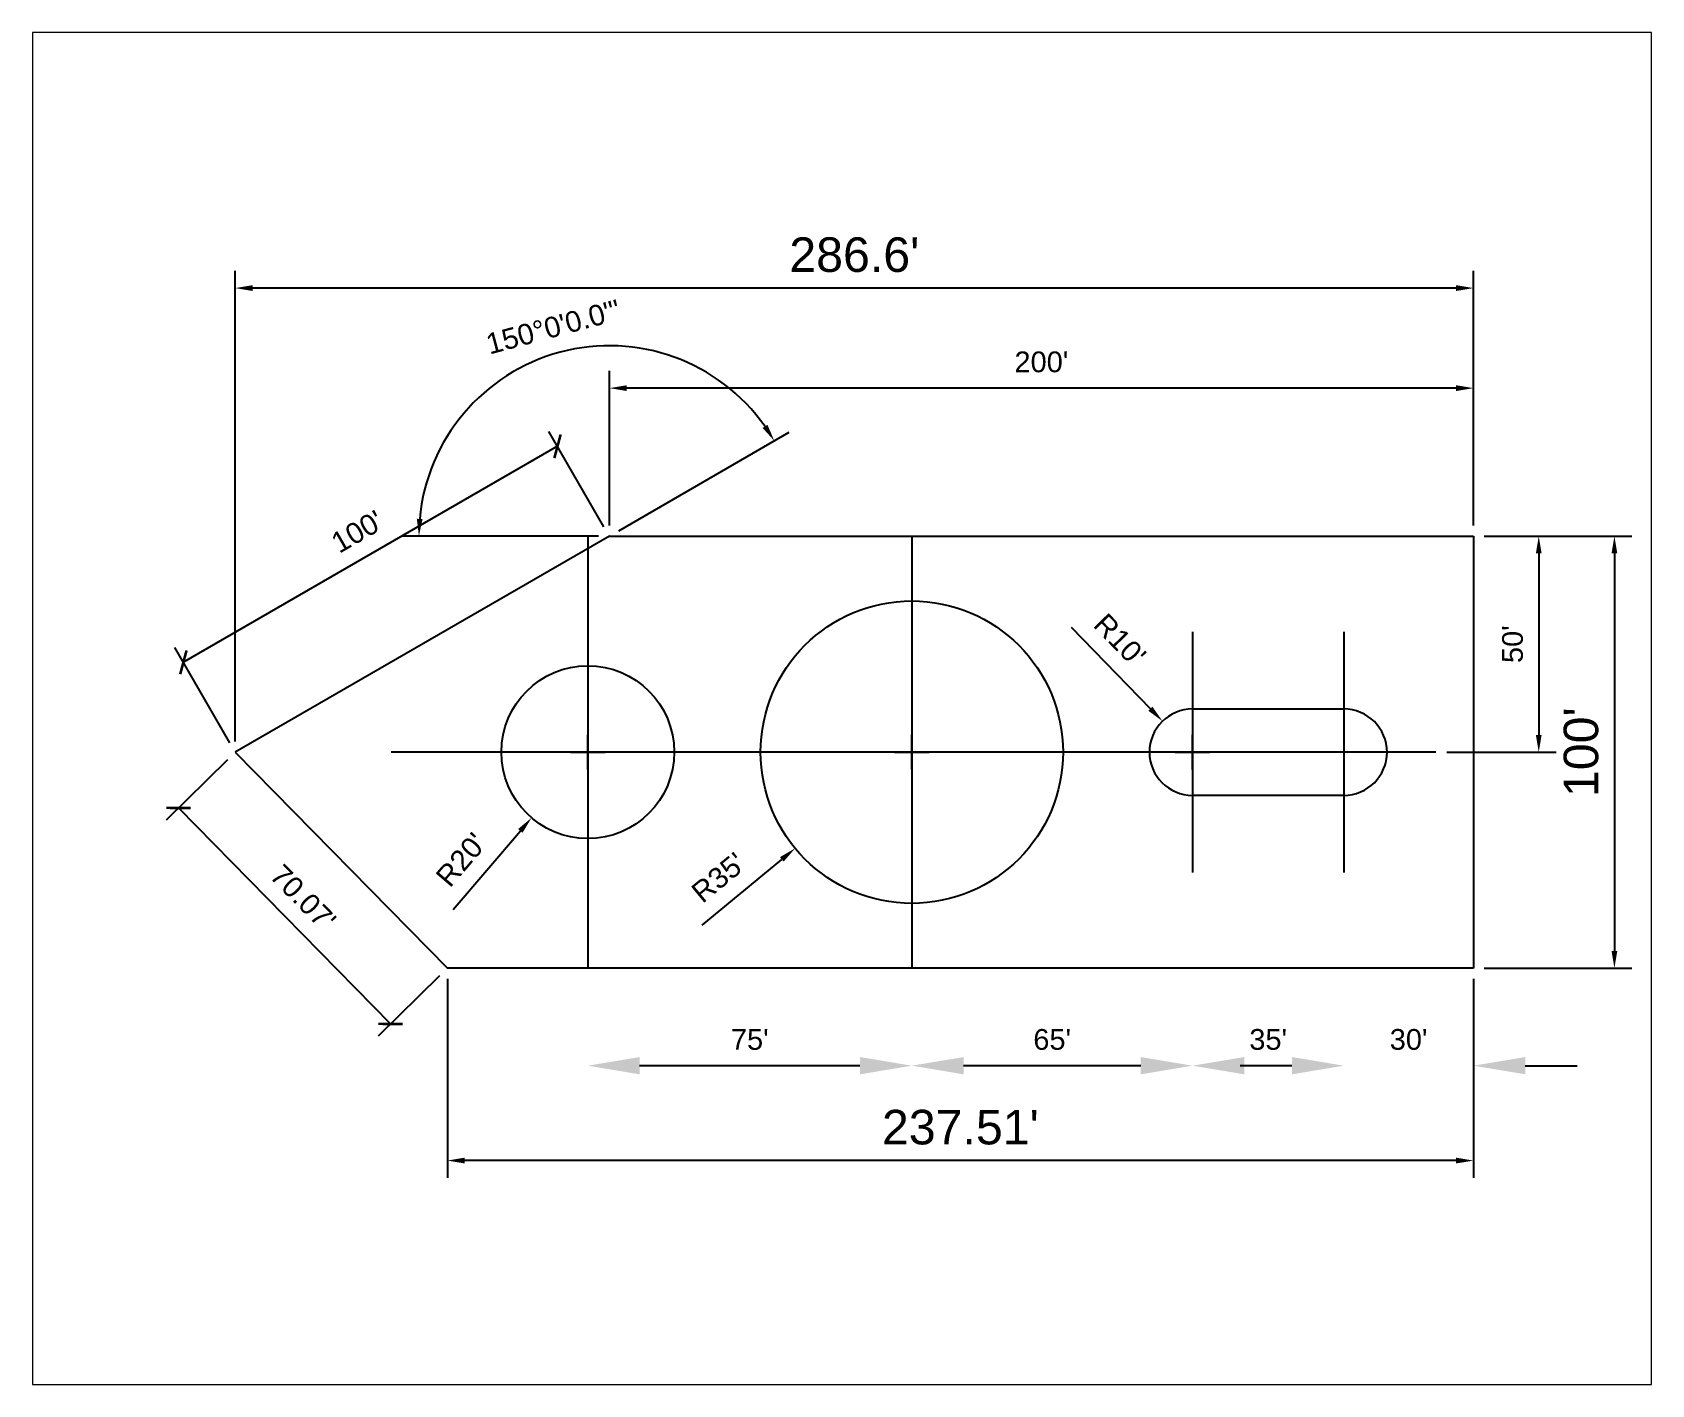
# Paper-space layout 'STYLES' of a CAD drawing. Header units: inches. Extents: x 0.13 to 9.5, y 0.1 to 7.93.
# The model-space entities are those that its viewports show. They can reach past a viewport. Long polylines and large blocks are cut down to what shows.
import ezdxf

# ---------------------------------------------------------------- set-up
doc = ezdxf.new("R2010")
doc.units = ezdxf.units.IN
doc.header["$MEASUREMENT"] = 0
doc.linetypes.add('CENTER', pattern=[2, 1.25, -0.25, 0.25, -0.25])
for name, color, linetype in [('BRACKET', 5, 'Continuous'), ('CENTER', 2, 'CENTER'), ('DIMENSIONS', 3, 'Continuous'), ('HOLES', 1, 'Continuous')]:
    doc.layers.add(name, color=color, linetype=linetype)
doc.layers.add('View Port', color=7, linetype='Continuous', plot=False)
doc.styles.get("Standard").update_dxf_attribs({"font": 'arial.ttf'})
doc.dimstyles.new('BOLD', dxfattribs={"dimtxt": 0.2, "dimasz": 0.1, "dimexe": 0.1, "dimexo": 0.0625, "dimgap": 0.09, "dimtad": 1, "dimzin": 12, "dimdsep": 46, "dimtxsty": 'Standard', "dimcen": 0.1, "dimclrt": 1, "dimaunit": 1, "dimadec": 5, "dimazin": 2, "dimtfac": 1, "dimtofl": 0, "dimtmove": 0, "dimatfit": 3, "dimfxl": 1, "dimfrac": 1, "dimtolj": 1, "dimtzin": 0, "dimarcsym": 0})
doc.dimstyles.new('Civil', dxfattribs={"dimtxt": 0.12, "dimasz": 0.1, "dimexe": 0.1, "dimexo": 0.0625, "dimgap": 0.09, "dimtad": 1, "dimzin": 12, "dimdsep": 46, "dimtxsty": 'Standard', "dimcen": 0.1, "dimaunit": 1, "dimadec": 5, "dimazin": 2, "dimtfac": 1, "dimtofl": 0, "dimtmove": 0, "dimatfit": 3, "dimfxl": 1, "dimfrac": 1, "dimtolj": 1, "dimtzin": 0, "dimarcsym": 0})
doc.dimstyles.new('No Extension', dxfattribs={"dimtxt": 0.12, "dimasz": 0.3, "dimexe": 0.1, "dimexo": 0.0625, "dimgap": 0.09, "dimtad": 1, "dimzin": 12, "dimdsep": 46, "dimtxsty": 'Standard', "dimcen": 0.1, "dimse1": 1, "dimse2": 1, "dimaunit": 1, "dimadec": 5, "dimazin": 2, "dimtfac": 1, "dimtofl": 0, "dimtmove": 0, "dimatfit": 3, "dimfxl": 1, "dimfrac": 1, "dimtolj": 1, "dimtzin": 0, "dimarcsym": 0})
doc.dimstyles.new('Tick', dxfattribs={"dimtxt": 0.12, "dimasz": 0.1, "dimexe": 0.1, "dimexo": 0.0625, "dimgap": 0.09, "dimtad": 1, "dimzin": 12, "dimdsep": 46, "dimtxsty": 'Standard', "dimblk": 'ARCHTICK', "dimcen": 0.1, "dimaunit": 1, "dimadec": 5, "dimazin": 2, "dimtfac": 1, "dimtofl": 0, "dimtmove": 0, "dimatfit": 3, "dimfxl": 1, "dimfrac": 1, "dimtolj": 1, "dimtzin": 0, "dimarcsym": 0})

# ---------------------------------------------------------------- blocks, each defined once
blk = doc.blocks.new('*D5')
at = {"layer": 'Defpoints', "color": 0, "transparency": 16777216}
for p in [(3.4652, 5.8664), (3.4652, 5.0097), (8.4652, 5.0097)]:
    blk.add_point(p, dxfattribs=at)
at = {"layer": 'DIMENSIONS', "color": 0, "lineweight": -2, "transparency": 16777216}
for p, q in [((3.4652, 5.0722), (3.4652, 5.9664)), ((8.4652, 5.0722), (8.4652, 5.9664)), ((8.3652, 5.8664), (3.5652, 5.8664))]:
    blk.add_line(p, q, dxfattribs=at)
at = {"layer": 'DIMENSIONS', "color": 0, "transparency": 16777216}
for points in [[(3.5652, 5.883), (3.5652, 5.8497), (3.4652, 5.8664)], [(8.3652, 5.883), (8.3652, 5.8497), (8.4652, 5.8664)]]:
    blk.add_solid(points, dxfattribs=at)
at = {"layer": 'DIMENSIONS', "color": 0, "transparency": 16777216, "insert": (5.9652, 6.0176), "char_height": 0.12, "attachment_point": 5}
blk.add_mtext("\\A1;200'", dxfattribs=at)
blk = doc.blocks.new('*D25')
at = {"layer": 'Defpoints', "color": 0, "transparency": 16777216}
for p in [(7.7152, 3.0636), (8.4652, 2.5097), (7.7152, 1.9452)]:
    blk.add_point(p, dxfattribs=at)
at = {"layer": 'DIMENSIONS', "color": 0, "lineweight": -2, "transparency": 16777216}
for p, q in [((7.4152, 1.9452), (7.1152, 1.9452)), ((8.7652, 1.9452), (9.0652, 1.9452))]:
    blk.add_line(p, q, dxfattribs=at)
at = {"layer": 'DIMENSIONS', "color": 0, "transparency": 16777216}
for points in [[(7.4152, 1.9952), (7.4152, 1.8952), (7.7152, 1.9452)], [(8.7652, 1.9952), (8.7652, 1.8952), (8.4652, 1.9452)]]:
    blk.add_solid(points, dxfattribs=at)
at = {"layer": 'DIMENSIONS', "color": 0, "transparency": 16777216, "insert": (8.0902, 2.0965), "char_height": 0.12, "attachment_point": 5}
blk.add_mtext("\\A1;30'", dxfattribs=at)
blk = doc.blocks.new('*D24')
at = {"layer": 'Defpoints', "color": 0, "transparency": 16777216}
for p in [(6.8402, 3.0636), (7.7152, 3.0636), (6.8402, 1.9452)]:
    blk.add_point(p, dxfattribs=at)
at = {"layer": 'DIMENSIONS', "color": 0, "lineweight": -2, "transparency": 16777216}
blk.add_line((7.4152, 1.9452), (7.1402, 1.9452), dxfattribs=at)
at = {"layer": 'DIMENSIONS', "color": 0, "transparency": 16777216}
for points in [[(7.1402, 1.9952), (7.1402, 1.8952), (6.8402, 1.9452)], [(7.4152, 1.9952), (7.4152, 1.8952), (7.7152, 1.9452)]]:
    blk.add_solid(points, dxfattribs=at)
at = {"layer": 'DIMENSIONS', "color": 0, "transparency": 16777216, "insert": (7.2777, 2.0965), "char_height": 0.12, "attachment_point": 5}
blk.add_mtext("\\A1;35'", dxfattribs=at)
blk = doc.blocks.new('*D23')
at = {"layer": 'Defpoints', "color": 0, "transparency": 16777216}
for p in [(6.8402, 3.0636), (5.2152, 2.5097), (5.2152, 1.9452)]:
    blk.add_point(p, dxfattribs=at)
at = {"layer": 'DIMENSIONS', "color": 0, "lineweight": -2, "transparency": 16777216}
blk.add_line((6.5402, 1.9452), (5.5152, 1.9452), dxfattribs=at)
at = {"layer": 'DIMENSIONS', "color": 0, "transparency": 16777216}
for points in [[(5.5152, 1.9952), (5.5152, 1.8952), (5.2152, 1.9452)], [(6.5402, 1.9952), (6.5402, 1.8952), (6.8402, 1.9452)]]:
    blk.add_solid(points, dxfattribs=at)
at = {"layer": 'DIMENSIONS', "color": 0, "transparency": 16777216, "insert": (6.0277, 2.0965), "char_height": 0.12, "attachment_point": 5}
blk.add_mtext("\\A1;65'", dxfattribs=at)
blk = doc.blocks.new('*D22')
at = {"layer": 'Defpoints', "color": 0, "transparency": 16777216}
for p in [(3.3402, 2.5097), (5.2152, 2.5097), (3.3402, 1.9452)]:
    blk.add_point(p, dxfattribs=at)
at = {"layer": 'DIMENSIONS', "color": 0, "lineweight": -2, "transparency": 16777216}
blk.add_line((4.9152, 1.9452), (3.6402, 1.9452), dxfattribs=at)
at = {"layer": 'DIMENSIONS', "color": 0, "transparency": 16777216}
for points in [[(3.6402, 1.9952), (3.6402, 1.8952), (3.3402, 1.9452)], [(4.9152, 1.9952), (4.9152, 1.8952), (5.2152, 1.9452)]]:
    blk.add_solid(points, dxfattribs=at)
at = {"layer": 'DIMENSIONS', "color": 0, "transparency": 16777216, "insert": (4.2777, 2.0962), "char_height": 0.12, "attachment_point": 5}
blk.add_mtext("\\A1;75'", dxfattribs=at)
blk = doc.blocks.new('*D19')
at = {"layer": 'Defpoints', "color": 0, "transparency": 16777216}
for p in [(2.5275, 2.5097), (8.4652, 2.5097), (2.5275, 1.3961)]:
    blk.add_point(p, dxfattribs=at)
at = {"layer": 'DIMENSIONS', "color": 0, "lineweight": -2, "transparency": 16777216}
for p, q in [((2.5275, 2.4472), (2.5275, 1.2961)), ((8.4652, 2.4472), (8.4652, 1.2961)), ((8.3652, 1.3961), (2.6275, 1.3961))]:
    blk.add_line(p, q, dxfattribs=at)
at = {"layer": 'DIMENSIONS', "color": 0, "transparency": 16777216}
for points in [[(2.6275, 1.4128), (2.6275, 1.3795), (2.5275, 1.3961)], [(8.3652, 1.4128), (8.3652, 1.3795), (8.4652, 1.3961)]]:
    blk.add_solid(points, dxfattribs=at)
at = {"layer": 'DIMENSIONS', "color": 1, "transparency": 16777216, "insert": (5.4964, 1.5883), "char_height": 0.2, "attachment_point": 5}
blk.add_mtext("\\A1;237.51'", dxfattribs=at)
blk = doc.blocks.new('*D20')
at = {"layer": 'Defpoints', "color": 0, "transparency": 16777216}
for p in [(8.4652, 5.0097), (8.4652, 2.5097), (9.2811, 2.5097)]:
    blk.add_point(p, dxfattribs=at)
at = {"layer": 'DIMENSIONS', "color": 0, "lineweight": -2, "transparency": 16777216}
for p, q in [((8.5277, 5.0097), (9.3811, 5.0097)), ((9.2811, 4.9097), (9.2811, 2.6097)), ((8.5277, 2.5097), (9.3811, 2.5097))]:
    blk.add_line(p, q, dxfattribs=at)
at = {"layer": 'DIMENSIONS', "color": 0, "transparency": 16777216}
for points in [[(9.2644, 4.9097), (9.2978, 4.9097), (9.2811, 5.0097)], [(9.2644, 2.6097), (9.2978, 2.6097), (9.2811, 2.5097)]]:
    blk.add_solid(points, dxfattribs=at)
at = {"layer": 'DIMENSIONS', "color": 1, "transparency": 16777216, "insert": (9.089, 3.7597), "char_height": 0.2, "attachment_point": 5, "rotation": 90}
blk.add_mtext("\\A1;100'", dxfattribs=at)
blk = doc.blocks.new('*D12')
at = {"layer": 'Defpoints', "color": 0, "transparency": 16777216}
for p in [(8.4652, 5.0097), (8.248, 3.7597), (8.8434, 3.7597)]:
    blk.add_point(p, dxfattribs=at)
at = {"layer": 'DIMENSIONS', "color": 0, "lineweight": -2, "transparency": 16777216}
for p, q in [((8.5277, 5.0097), (8.9434, 5.0097)), ((8.8434, 4.9097), (8.8434, 3.8597)), ((8.3105, 3.7597), (8.9434, 3.7597))]:
    blk.add_line(p, q, dxfattribs=at)
at = {"layer": 'DIMENSIONS', "color": 0, "transparency": 16777216}
for points in [[(8.8268, 4.9097), (8.8601, 4.9097), (8.8434, 5.0097)], [(8.8268, 3.8597), (8.8601, 3.8597), (8.8434, 3.7597)]]:
    blk.add_solid(points, dxfattribs=at)
at = {"layer": 'DIMENSIONS', "color": 0, "transparency": 16777216, "insert": (8.6922, 4.3847), "char_height": 0.12, "attachment_point": 5, "rotation": 90}
blk.add_mtext("\\A1;50'", dxfattribs=at)
blk = doc.blocks.new('_ArchTick')
at = {"color": 0, "linetype": 'ByBlock', "const_width": 0.15}
blk.add_lwpolyline([(-0.5, -0.5), (0.5, 0.5)], dxfattribs=at)
blk = doc.blocks.new('*D21')
at = {"layer": 'Defpoints', "color": 0, "transparency": 16777216}
for p in [(3.4652, 5.0097), (0.9999, 4.2797), (1.3001, 3.7597)]:
    blk.add_point(p, dxfattribs=at)
at = {"layer": 'DIMENSIONS', "color": 0, "lineweight": -2, "transparency": 16777216}
for p, q in [((3.1649, 5.5297), (0.9999, 4.2797)), ((3.4339, 5.0638), (3.1149, 5.6163)), ((1.2689, 3.8138), (0.9499, 4.3663))]:
    blk.add_line(p, q, dxfattribs=at)
at = {"layer": 'DIMENSIONS', "color": 0, "lineweight": -2, "transparency": 16777216, "xscale": 0.1, "yscale": 0.1, "zscale": 0.1}
for p, rotation in [((3.1649, 5.5297), 29.99999999999997), ((0.9999, 4.2797), 210)]:
    blk.add_blockref('_ArchTick', p, dxfattribs=dict(at, rotation=rotation))
at = {"layer": 'DIMENSIONS', "color": 0, "transparency": 16777216, "insert": (2.0068, 5.0357), "char_height": 0.12, "attachment_point": 5, "rotation": 30}
blk.add_mtext("\\A1;100'", dxfattribs=at)
blk = doc.blocks.new('*D18')
at = {"layer": 'Defpoints', "color": 0, "transparency": 16777216}
for p in [(1.3001, 6.4454), (8.4652, 5.0097), (1.3001, 3.7597)]:
    blk.add_point(p, dxfattribs=at)
at = {"layer": 'DIMENSIONS', "color": 0, "lineweight": -2, "transparency": 16777216}
for p, q in [((1.3001, 3.8222), (1.3001, 6.5454)), ((8.4652, 5.0722), (8.4652, 6.5454)), ((8.3652, 6.4454), (1.4001, 6.4454))]:
    blk.add_line(p, q, dxfattribs=at)
at = {"layer": 'DIMENSIONS', "color": 0, "transparency": 16777216}
for points in [[(1.4001, 6.4621), (1.4001, 6.4288), (1.3001, 6.4454)], [(8.3652, 6.4621), (8.3652, 6.4288), (8.4652, 6.4454)]]:
    blk.add_solid(points, dxfattribs=at)
at = {"layer": 'DIMENSIONS', "color": 1, "transparency": 16777216, "insert": (4.8827, 6.6376), "char_height": 0.2, "attachment_point": 5}
blk.add_mtext("\\A1;286.6'", dxfattribs=at)
blk = doc.blocks.new('*D13')
at = {"layer": 'Defpoints', "color": 0, "transparency": 16777216}
for p in [(3.6566, 6.0952), (3.4652, 5.0097), (3.4652, 5.0097), (8.4652, 5.0097), (1.3001, 3.7597)]:
    blk.add_point(p, dxfattribs=at)
at = {"layer": 'DIMENSIONS', "color": 0, "lineweight": -2, "transparency": 16777216}
for p, q in [((3.5193, 5.0409), (4.5064, 5.6108)), ((3.4027, 5.0097), (2.2629, 5.0097))]:
    blk.add_line(p, q, dxfattribs=at)
blk.add_arc((3.4652, 5.0097), 1.1023, 35.19967, 174.80033, dxfattribs=at)
at = {"layer": 'DIMENSIONS', "color": 0, "transparency": 16777216}
for points in [[(4.38, 5.6541), (4.3519, 5.6361), (4.4198, 5.5608)], [(2.3841, 5.1088), (2.3508, 5.1103), (2.3629, 5.0097)]]:
    blk.add_solid(points, dxfattribs=at)
at = {"layer": 'DIMENSIONS', "color": 0, "transparency": 16777216, "insert": (3.1407, 6.2205), "char_height": 0.12, "attachment_point": 5, "rotation": 15}
blk.add_mtext('\\A1;150°0\'0.0"\'', dxfattribs=at)
blk = doc.blocks.new('*D14')
at = {"layer": 'Defpoints', "color": 0, "transparency": 16777216}
for p in [(5.2152, 3.7597), (4.5401, 3.203)]:
    blk.add_point(p, dxfattribs=at)
at = {"layer": 'DIMENSIONS', "color": 0, "lineweight": -2, "transparency": 16777216}
for p, q in [((5.2152, 3.6597), (5.2152, 3.8597)), ((5.1152, 3.7597), (5.3152, 3.7597)), ((4.0012, 2.7586), (4.463, 3.1394))]:
    blk.add_line(p, q, dxfattribs=at)
at = {"layer": 'DIMENSIONS', "color": 0, "transparency": 16777216}
blk.add_solid([(4.4524, 3.1522), (4.4736, 3.1265), (4.5401, 3.203)], dxfattribs=at)
at = {"layer": 'DIMENSIONS', "color": 0, "transparency": 16777216, "insert": (4.0972, 3.0339), "char_height": 0.12, "attachment_point": 5, "rotation": 39.51022}
blk.add_mtext("\\A1;R35'", dxfattribs=at)
blk = doc.blocks.new('*D15')
at = {"layer": 'Defpoints', "color": 0, "transparency": 16777216}
for p in [(3.3402, 3.7597), (3.0149, 3.3799)]:
    blk.add_point(p, dxfattribs=at)
at = {"layer": 'DIMENSIONS', "color": 0, "lineweight": -2, "transparency": 16777216}
for p, q in [((3.3402, 3.6597), (3.3402, 3.8597)), ((3.2402, 3.7597), (3.4402, 3.7597)), ((2.5605, 2.8494), (2.9499, 3.304))]:
    blk.add_line(p, q, dxfattribs=at)
at = {"layer": 'DIMENSIONS', "color": 0, "transparency": 16777216}
blk.add_solid([(2.9372, 3.3148), (2.9625, 3.2931), (3.0149, 3.3799)], dxfattribs=at)
at = {"layer": 'DIMENSIONS', "color": 0, "transparency": 16777216, "insert": (2.6078, 3.1371), "char_height": 0.12, "attachment_point": 5, "rotation": 49.4197}
blk.add_mtext("\\A1;R20'", dxfattribs=at)
blk = doc.blocks.new('*D16')
at = {"layer": 'Defpoints', "color": 0, "transparency": 16777216}
for p in [(6.666, 3.939), (6.8402, 3.7597)]:
    blk.add_point(p, dxfattribs=at)
at = {"layer": 'DIMENSIONS', "color": 0, "lineweight": -2, "transparency": 16777216}
for p, q in [((6.1371, 4.4832), (6.5963, 4.0107)), ((6.8402, 3.6597), (6.8402, 3.8597)), ((6.7402, 3.7597), (6.9402, 3.7597))]:
    blk.add_line(p, q, dxfattribs=at)
at = {"layer": 'DIMENSIONS', "color": 0, "transparency": 16777216}
blk.add_solid([(6.6082, 4.0223), (6.5843, 3.9991), (6.666, 3.939)], dxfattribs=at)
at = {"layer": 'DIMENSIONS', "color": 0, "transparency": 16777216, "insert": (6.4193, 4.4099), "char_height": 0.12, "attachment_point": 5, "rotation": 314.1797}
blk.add_mtext("\\A1;R10'", dxfattribs=at)

msp = doc.modelspace()

# ---------------------------------------------------------------- linework, layer by layer
at = {"layer": 'BRACKET'}
for p, q in [((127.84, 48.02), (41.23, -1.98)), ((127.84, 48.02), (327.84, 48.02)), ((327.84, 48.02), (327.84, -51.98)), ((41.23, -1.98), (90.33, -51.98)), ((327.84, -51.98), (90.33, -51.98))]:
    msp.add_line(p, q, dxfattribs=at)
at = {"layer": 'CENTER'}
for p, q in [((122.84, 48.02), (122.84, -51.98)), ((197.84, 48.02), (197.84, -51.98)), ((262.84, 25.86), (262.84, -29.82)), ((297.84, 25.86), (297.84, -29.82)), ((319.15, -1.98), (77.36, -1.98))]:
    msp.add_line(p, q, dxfattribs=at)
at = {"layer": 'HOLES'}
for p, q in [((262.84, 8.02), (297.84, 8.02)), ((297.84, -11.98), (262.84, -11.98))]:
    msp.add_line(p, q, dxfattribs=at)
for centre, radius in [((197.84, -1.98), 35), ((122.84, -1.98), 20)]:
    msp.add_circle(centre, radius, dxfattribs=at)
for centre, start, end in [((262.84, -1.98), 90, 270), ((297.84, -1.98), 270, 90)]:
    msp.add_arc(centre, 10, start, end, dxfattribs=at)

psp = doc.layouts.new('STYLES')

# ---------------------------------------------------------------- linework, layer by layer
at = {"layer": 'DIMENSIONS'}
for p, q in [((1.25553, 3.71589), (0.90001, 3.3668)), ((0.97136, 3.43686), (2.19877, 2.18686)), ((2.48294, 2.46589), (2.12741, 2.1168))]:
    psp.add_line(p, q, dxfattribs=at)

# ---------------------------------------------------------------- block references
at = {"layer": 'DIMENSIONS', "xscale": 0.1, "yscale": 0.1, "zscale": 0.1}
for p, rotation in [((0.97136, 3.43686), 134.4775121859299), ((2.19877, 2.18686), 314.4775121859299)]:
    psp.add_blockref('_ArchTick', p, dxfattribs=dict(at, rotation=rotation))

# ---------------------------------------------------------------- texts
at = {"layer": 'DIMENSIONS', "insert": (1.693, 2.91784), "char_height": 0.12, "attachment_point": 5, "rotation": 314.477512}
psp.add_mtext("\\A1;70.07'", dxfattribs=at)

# ---------------------------------------------------------------- dimensions: what is measured, and where the dimension line sits
at = {"layer": 'DIMENSIONS'}
for base, p1, p2, dimstyle, picture, middle in [((1.30013, 6.44544), (8.46519, 5.00968), (1.30013, 3.75968), 'BOLD', '*D18', (4.88266, 6.63756)), ((3.46519, 5.86636), (8.46519, 5.00968), (3.46519, 5.00968), 'Civil', '*D5', (5.96519, 6.01763)), ((5.21519, 1.94519), (6.84019, 3.06365), (5.21519, 2.50968), 'No Extension', '*D23', (6.02769, 2.09646)), ((6.84019, 1.94519), (7.71519, 3.06365), (6.84019, 3.06365), 'No Extension', '*D24', (7.27769, 2.0965)), ((7.71519, 1.94519), (8.46519, 2.50968), (7.71519, 3.06365), 'No Extension', '*D25', (8.09019, 2.0965)), ((2.52753, 1.39614), (8.46519, 2.50968), (2.52753, 2.50968), 'BOLD', '*D19', (5.49636, 1.58832)), ((3.34019, 1.94519), (5.21519, 2.50968), (3.34019, 2.50968), 'No Extension', '*D22', (4.27769, 2.09621))]:
    dim = psp.add_linear_dim(base=base, p1=p1, p2=p2, dimstyle=dimstyle, override={"dimlfac": -40, "dimpost": "'"}, dxfattribs=at)
    dim.commit()
    dim.dimension.update_dxf_attribs({"geometry": picture, "text_midpoint": middle})
dim = psp.add_angular_dim_2l(base=(3.6565995, 6.0952268), line1=((3.4651888, 5.0096828), (8.4651888, 5.0096828)), line2=((3.4651888, 5.0096828), (1.3001253, 3.7596828)), dimstyle='Civil', override={"dimlfac": -40, "dimpost": "'"}, dxfattribs=at)
dim.commit()
dim.dimension.update_dxf_attribs({"geometry": '*D13', "text_midpoint": (3.1407439, 6.2205279)})
dim = psp.add_aligned_dim(p1=(3.46519, 5.00968), p2=(1.30013, 3.75968), distance=-0.60051, dimstyle='Tick', override={"dimlfac": -40, "dimpost": "'"}, dxfattribs=at)
dim.commit()
dim.dimension.update_dxf_attribs({"geometry": '*D21', "text_midpoint": (2.00677, 5.03574)})
for base, p2, dimstyle, picture, middle in [((8.84345, 3.75968), (8.24802, 3.75968), 'Civil', '*D12', (8.69218, 4.38468)), ((9.28111, 2.50968), (8.46519, 2.50968), 'BOLD', '*D20', (9.089, 3.75968))]:
    dim = psp.add_linear_dim(base=base, p1=(8.46519, 5.00968), p2=p2, angle=90, dimstyle=dimstyle, override={"dimlfac": -40, "dimpost": "'"}, dxfattribs=at)
    dim.commit()
    dim.dimension.update_dxf_attribs({"geometry": picture, "text_midpoint": middle})
dim = psp.add_radius_dim(center=(6.84019, 3.75968), mpoint=(6.66596, 3.93897), dimstyle='Civil', override={"dimlfac": -40, "dimpost": "'"}, dxfattribs=at)
dim.commit()
dim.dimension.update_dxf_attribs({"geometry": '*D16', "text_midpoint": (6.31078, 4.30447), "dimtype": 132})
for center, mpoint, picture, middle in [((3.34019, 3.75968), (3.01493, 3.37994), '*D15', (2.6078, 3.13713)), ((5.21519, 3.75968), (4.54012, 3.20299), '*D14', (4.09725, 3.03391))]:
    dim = psp.add_radius_dim(center=center, mpoint=mpoint, dimstyle='Civil', override={"dimlfac": -40, "dimpost": "'"}, dxfattribs=at)
    dim.commit()
    dim.dimension.update_dxf_attribs({"geometry": picture, "text_midpoint": middle})

# ---------------------------------------------------------------- viewports
at = {"layer": 'View Port'}
psp.add_viewport(center=(4.81132, 4.01239), size=(9.37035, 7.8256849), view_center_point=(181.68159, 8.12664), view_height=313.0273947, dxfattribs=at)

doc.saveas('drawing.dxf')
